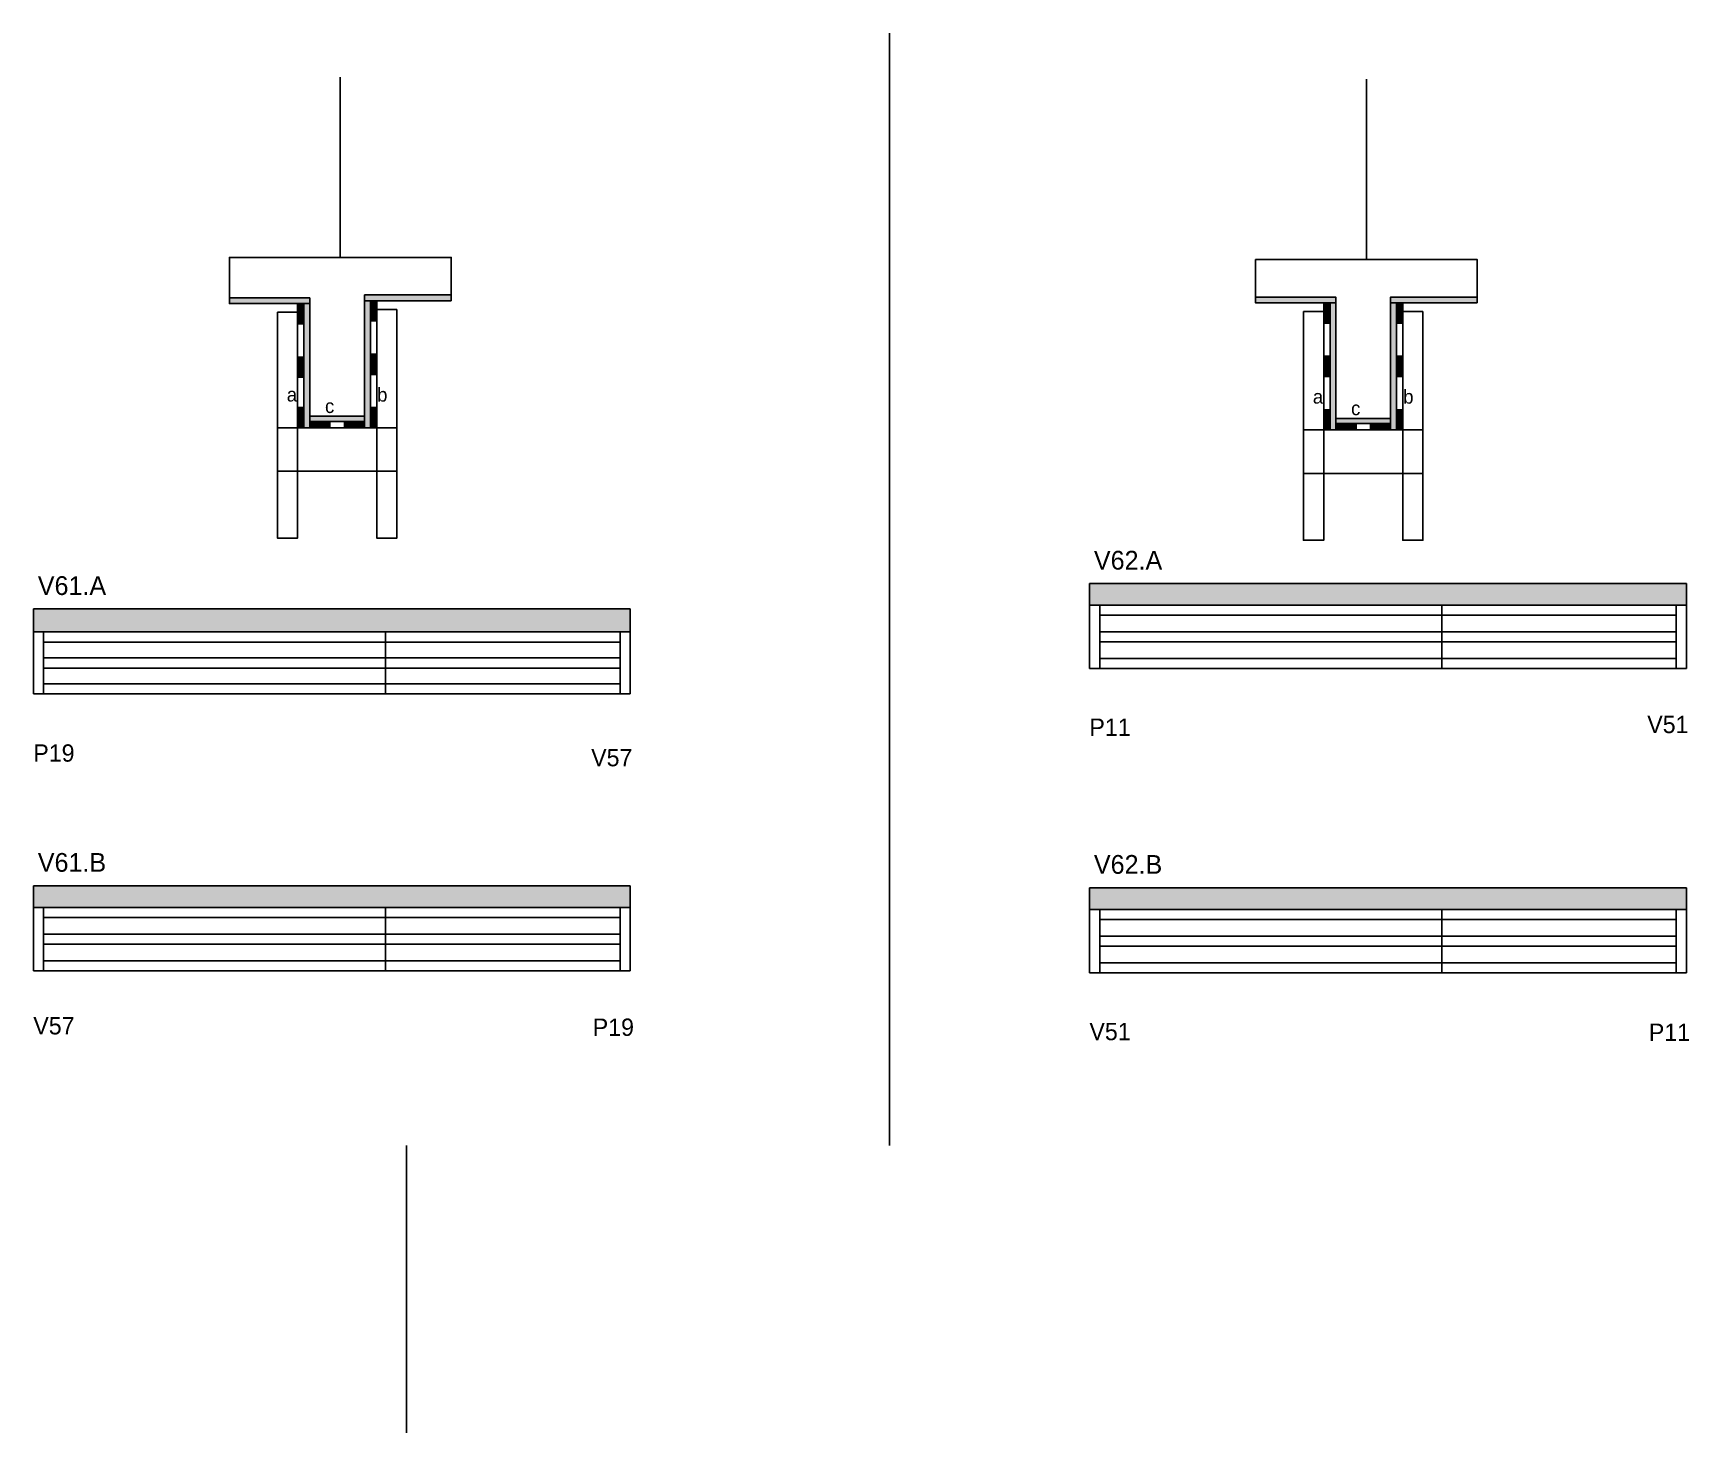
# Model space of a CAD drawing. Header units: metres. Extents: x 4315 to 5462, y 5126 to 6096.
import ezdxf

# ---------------------------------------------------------------- set-up
doc = ezdxf.new("R2010")
doc.units = ezdxf.units.M
for name, color, linetype in [('5', 7, 'Continuous'), ('CONCRETO', 7, 'Continuous'), ('COTA', 7, 'Continuous'), ('detalhes', 7, 'Continuous'), ('Hachura', 7, 'Continuous'), ('Madeira', 7, 'Continuous'), ('Painéis', 7, 'Continuous'), ('SARR_2.2x7', 7, 'Continuous'), ('SARR_3.5x7', 7, 'Continuous'), ('Texto Seção', 7, 'Continuous')]:
    doc.layers.add(name, color=color, linetype=linetype)

msp = doc.modelspace()

# ---------------------------------------------------------------- hatches: boundary and pattern name
at = {"layer": 'COTA'}
h = msp.add_hatch(color=7, dxfattribs=at)
h.dxf.hatch_style = 1
h.paths.add_polyline_path([(5460.4, 5714.6), (5046.8, 5714.6), (5046.8, 5714.6), (5047, 5699.6), (5047, 5699.6), (5460.6, 5699.6), (5460.6, 5699.6), (5460.4, 5714.6)])
h = msp.add_hatch(color=7, dxfattribs=at)
h.dxf.hatch_style = 1
h.paths.add_polyline_path([(4728.7, 5697), (4315.1, 5697), (4315.1, 5697), (4315.3, 5681), (4315.3, 5681), (4728.9, 5681), (4728.9, 5681), (4728.7, 5697)])
h = msp.add_hatch(color=7, dxfattribs=at)
h.dxf.hatch_style = 1
h.paths.add_polyline_path([(4728.7, 5505.1), (4315.1, 5505.1), (4315.1, 5505.1), (4315.3, 5490.1), (4315.3, 5490.1), (4728.9, 5490.1), (4728.9, 5490.1), (4728.7, 5505.1)])
h = msp.add_hatch(color=7, dxfattribs=at)
h.dxf.hatch_style = 1
h.paths.add_polyline_path([(5460.4, 5503.7), (5046.8, 5503.7), (5046.8, 5503.7), (5047, 5488.7), (5047, 5488.7), (5460.6, 5488.7), (5460.6, 5488.7), (5460.4, 5503.7)])
at = {"layer": 'Hachura'}
h = msp.add_hatch(color=7, dxfattribs=at)
h.dxf.hatch_style = 1
h.paths.add_polyline_path([(4506.7, 5908.5), (4506.7, 5912.5), (4506.7, 5912.5), (4451.1, 5912.5), (4451.1, 5912.5), (4451.1, 5908.5), (4451.1, 5908.5), (4506.7, 5908.5)])
h = msp.add_hatch(color=7, dxfattribs=at)
h.dxf.hatch_style = 1
h.paths.add_polyline_path([(4498.3, 5894.5), (4502.7, 5894.5), (4502.7, 5894.5), (4502.7, 5908.5), (4502.7, 5908.5), (4498.3, 5908.5), (4498.3, 5908.5), (4498.3, 5894.5)])
h = msp.add_hatch(color=7, dxfattribs=at)
h.dxf.hatch_style = 1
h.paths.add_polyline_path([(4502.7, 5910.5), (4506.7, 5910.5), (4506.7, 5910.5), (4506.7, 5822.5), (4506.7, 5822.5), (4502.7, 5822.5), (4502.7, 5822.5), (4502.7, 5910.5)])
h = msp.add_hatch(color=7, dxfattribs=at)
h.dxf.hatch_style = 1
h.paths.add_polyline_path([(4604.7, 5910.5), (4604.7, 5914.5), (4604.7, 5914.5), (4544.7, 5914.5), (4544.7, 5914.5), (4544.7, 5910.5), (4544.7, 5910.5), (4604.7, 5910.5)])
h = msp.add_hatch(color=7, dxfattribs=at)
h.dxf.hatch_style = 1
h.paths.add_polyline_path([(4548.7, 5912.5), (4544.7, 5912.5), (4544.7, 5912.5), (4544.7, 5822.5), (4544.7, 5822.5), (4548.7, 5822.5), (4548.7, 5822.5), (4548.7, 5912.5)])
h = msp.add_hatch(color=7, dxfattribs=at)
h.dxf.hatch_style = 1
h.paths.add_polyline_path([(4553.1, 5896.5), (4548.7, 5896.5), (4548.7, 5896.5), (4548.7, 5910.5), (4548.7, 5910.5), (4553.1, 5910.5), (4553.1, 5910.5), (4553.1, 5896.5)])
h = msp.add_hatch(color=7, dxfattribs=at)
h.dxf.hatch_style = 1
h.paths.add_polyline_path([(5217.6, 5909), (5217.6, 5913), (5217.6, 5913), (5162, 5913), (5162, 5913), (5162, 5909), (5162, 5909), (5217.6, 5909)])
h = msp.add_hatch(color=7, dxfattribs=at)
h.dxf.hatch_style = 1
h.paths.add_polyline_path([(5209.2, 5895), (5213.6, 5895), (5213.6, 5895), (5213.6, 5909), (5213.6, 5909), (5209.2, 5909), (5209.2, 5909), (5209.2, 5895)])
h = msp.add_hatch(color=7, dxfattribs=at)
h.dxf.hatch_style = 1
h.paths.add_polyline_path([(5213.6, 5909), (5217.6, 5909), (5217.6, 5909), (5217.6, 5821), (5217.6, 5821), (5213.6, 5821), (5213.6, 5821), (5213.6, 5909)])
h = msp.add_hatch(color=7, dxfattribs=at)
h.dxf.hatch_style = 1
h.paths.add_polyline_path([(5315.6, 5909), (5315.6, 5913), (5315.6, 5913), (5255.6, 5913), (5255.6, 5913), (5255.6, 5909), (5255.6, 5909), (5315.6, 5909)])
h = msp.add_hatch(color=7, dxfattribs=at)
h.dxf.hatch_style = 1
h.paths.add_polyline_path([(5259.6, 5911), (5255.6, 5911), (5255.6, 5911), (5255.6, 5821), (5255.6, 5821), (5259.6, 5821), (5259.6, 5821), (5259.6, 5911)])
h = msp.add_hatch(color=7, dxfattribs=at)
h.dxf.hatch_style = 1
h.paths.add_polyline_path([(5264, 5895), (5259.6, 5895), (5259.6, 5895), (5259.6, 5909), (5259.6, 5909), (5264, 5909), (5264, 5909), (5264, 5895)])
h = msp.add_hatch(color=7, dxfattribs=at)
h.dxf.hatch_style = 1
h.paths.add_polyline_path([(4498.3, 5857.5), (4502.7, 5857.5), (4502.7, 5857.5), (4502.7, 5871.5), (4502.7, 5871.5), (4498.3, 5871.5), (4498.3, 5871.5), (4498.3, 5857.5)])
h = msp.add_hatch(color=7, dxfattribs=at)
h.dxf.hatch_style = 1
h.paths.add_polyline_path([(4553.1, 5859.5), (4548.7, 5859.5), (4548.7, 5859.5), (4548.7, 5873.5), (4548.7, 5873.5), (4553.1, 5873.5), (4553.1, 5873.5), (4553.1, 5859.5)])
h = msp.add_hatch(color=7, dxfattribs=at)
h.dxf.hatch_style = 1
h.paths.add_polyline_path([(5209.2, 5858), (5213.6, 5858), (5213.6, 5858), (5213.6, 5872), (5213.6, 5872), (5209.2, 5872), (5209.2, 5872), (5209.2, 5858)])
h = msp.add_hatch(color=7, dxfattribs=at)
h.dxf.hatch_style = 1
h.paths.add_polyline_path([(5264, 5858), (5259.6, 5858), (5259.6, 5858), (5259.6, 5872), (5259.6, 5872), (5264, 5872), (5264, 5872), (5264, 5858)])
h = msp.add_hatch(color=7, dxfattribs=at)
h.dxf.hatch_style = 1
h.paths.add_polyline_path([(4498.3, 5822.5), (4502.7, 5822.5), (4502.7, 5822.5), (4502.7, 5836.5), (4502.7, 5836.5), (4498.3, 5836.5), (4498.3, 5836.5), (4498.3, 5822.5)])
h = msp.add_hatch(color=7, dxfattribs=at)
h.dxf.hatch_style = 1
h.paths.add_polyline_path([(4544.7, 5826.9), (4544.7, 5830.5), (4544.7, 5830.5), (4506.7, 5830.5), (4506.7, 5830.5), (4506.7, 5826.9), (4506.7, 5826.9), (4544.7, 5826.9)])
h = msp.add_hatch(color=7, dxfattribs=at)
h.dxf.hatch_style = 1
h.paths.add_polyline_path([(4553.1, 5822.5), (4548.7, 5822.5), (4548.7, 5822.5), (4548.7, 5836.5), (4548.7, 5836.5), (4553.1, 5836.5), (4553.1, 5836.5), (4553.1, 5822.5)])
h = msp.add_hatch(color=7, dxfattribs=at)
h.dxf.hatch_style = 1
h.paths.add_polyline_path([(5209.2, 5821), (5213.6, 5821), (5213.6, 5821), (5213.6, 5835), (5213.6, 5835), (5209.2, 5835), (5209.2, 5835), (5209.2, 5821)])
h = msp.add_hatch(color=7, dxfattribs=at)
h.dxf.hatch_style = 1
h.paths.add_polyline_path([(5255.6, 5825.4), (5255.6, 5829), (5255.6, 5829), (5217.6, 5829), (5217.6, 5829), (5217.6, 5825.4), (5217.6, 5825.4), (5255.6, 5825.4)])
h = msp.add_hatch(color=7, dxfattribs=at)
h.dxf.hatch_style = 1
h.paths.add_polyline_path([(5264, 5821), (5259.6, 5821), (5259.6, 5821), (5259.6, 5835), (5259.6, 5835), (5264, 5835), (5264, 5835), (5264, 5821)])
h = msp.add_hatch(color=7, dxfattribs=at)
h.dxf.hatch_style = 1
h.paths.add_polyline_path([(4506.7, 5822.5), (4506.7, 5826.9), (4506.7, 5826.9), (4520.7, 5826.9), (4520.7, 5826.9), (4520.7, 5822.5), (4520.7, 5822.5), (4506.7, 5822.5)])
h = msp.add_hatch(color=7, dxfattribs=at)
h.dxf.hatch_style = 1
h.paths.add_polyline_path([(4544.7, 5822.5), (4544.7, 5826.9), (4544.7, 5826.9), (4530.7, 5826.9), (4530.7, 5826.9), (4530.7, 5822.5), (4530.7, 5822.5), (4544.7, 5822.5)])
h = msp.add_hatch(color=7, dxfattribs=at)
h.dxf.hatch_style = 1
h.paths.add_polyline_path([(5217.6, 5821), (5217.6, 5825.4), (5217.6, 5825.4), (5231.6, 5825.4), (5231.6, 5825.4), (5231.6, 5821), (5231.6, 5821), (5217.6, 5821)])
h = msp.add_hatch(color=7, dxfattribs=at)
h.dxf.hatch_style = 1
h.paths.add_polyline_path([(5255.6, 5821), (5255.6, 5825.4), (5255.6, 5825.4), (5241.6, 5825.4), (5241.6, 5825.4), (5241.6, 5821), (5241.6, 5821), (5255.6, 5821)])

# ---------------------------------------------------------------- linework, layer by layer
at = {"color": 7, "lineweight": 25}
msp.add_line((4573.8, 5126), (4573.8, 5325.2), dxfattribs=at)
at = {"layer": 'CONCRETO', "color": 7, "lineweight": 25}
for points in [[(4451.1, 5912.5), (4451.1, 5940.5), (4604.7, 5940.5), (4604.7, 5914.5), (4544.7, 5914.5), (4544.7, 5830.5), (4506.7, 5830.5), (4506.7, 5912.5)], [(5162, 5913), (5162, 5939), (5315.6, 5939), (5315.6, 5913), (5255.6, 5913), (5255.6, 5829), (5217.6, 5829), (5217.6, 5913)]]:
    msp.add_lwpolyline(points, close=True, dxfattribs=at)
at = {"layer": 'COTA', "color": 7, "lineweight": 25}
for p, q in [((4908.3, 6096), (4908.3, 5325.2)), ((5047, 5699.6), (5047, 5714.6)), ((5460.5, 5714.6), (5047, 5714.6)), ((5460.5, 5714.6), (5460.5, 5699.6)), ((4315.3, 5681), (4315.3, 5697)), ((4728.8, 5697), (4315.3, 5697)), ((4728.8, 5697), (4728.8, 5681)), ((4315.3, 5490.1), (4315.3, 5505.1)), ((4728.8, 5505.1), (4315.3, 5505.1)), ((4728.8, 5505.1), (4728.8, 5490.1)), ((5047, 5488.7), (5047, 5503.7)), ((5460.5, 5503.7), (5047, 5503.7)), ((5460.5, 5503.7), (5460.5, 5488.7))]:
    msp.add_line(p, q, dxfattribs=at)
at = {"layer": 'Defpoints', "color": 7, "lineweight": 25}
for p, q in [((4527.9, 5940.5), (4527.9, 6065.5)), ((5238.8, 5939), (5238.8, 6064))]:
    msp.add_line(p, q, dxfattribs=at)
at = {"layer": 'Madeira', "color": 7, "lineweight": 25}
for points in [[(4498.3, 5894.5), (4502.7, 5894.5), (4502.7, 5908.5), (4498.3, 5908.5)], [(4553.1, 5896.5), (4548.7, 5896.5), (4548.7, 5910.5), (4553.1, 5910.5)], [(5209.2, 5895), (5213.6, 5895), (5213.6, 5909), (5209.2, 5909)], [(5264, 5895), (5259.6, 5895), (5259.6, 5909), (5264, 5909)], [(4498.3, 5857.5), (4502.7, 5857.5), (4502.7, 5871.5), (4498.3, 5871.5)], [(4553.1, 5859.5), (4548.7, 5859.5), (4548.7, 5873.5), (4553.1, 5873.5)], [(5209.2, 5858), (5213.6, 5858), (5213.6, 5872), (5209.2, 5872)], [(5264, 5858), (5259.6, 5858), (5259.6, 5872), (5264, 5872)], [(4498.3, 5822.5), (4502.7, 5822.5), (4502.7, 5836.5), (4498.3, 5836.5)], [(4553.1, 5822.5), (4548.7, 5822.5), (4548.7, 5836.5), (4553.1, 5836.5)], [(5209.2, 5821), (5213.6, 5821), (5213.6, 5835), (5209.2, 5835)], [(5264, 5821), (5259.6, 5821), (5259.6, 5835), (5264, 5835)], [(4506.7, 5822.5), (4506.7, 5826.9), (4520.7, 5826.9), (4520.7, 5822.5)], [(4544.7, 5822.5), (4544.7, 5826.9), (4530.7, 5826.9), (4530.7, 5822.5)], [(5217.6, 5821), (5217.6, 5825.4), (5231.6, 5825.4), (5231.6, 5821)], [(5255.6, 5821), (5255.6, 5825.4), (5241.6, 5825.4), (5241.6, 5821)]]:
    msp.add_lwpolyline(points, close=True, dxfattribs=at)
at = {"layer": 'Painéis', "color": 7, "lineweight": 25}
for p, q in [((5047, 5699.6), (5460.5, 5699.6)), ((5047, 5655.6), (5047, 5699.6)), ((5291, 5655.6), (5291, 5699.6)), ((5460.5, 5655.6), (5460.5, 5699.6)), ((4315.3, 5681), (4728.8, 5681)), ((4315.3, 5638), (4315.3, 5681)), ((4559.3, 5638), (4559.3, 5681)), ((4728.8, 5638), (4728.8, 5681)), ((5047, 5655.6), (5460.5, 5655.6)), ((4315.3, 5638), (4728.8, 5638)), ((4315.3, 5490.1), (4728.8, 5490.1)), ((4315.3, 5446.1), (4315.3, 5490.1)), ((4559.3, 5446.1), (4559.3, 5490.1)), ((4728.8, 5446.1), (4728.8, 5490.1)), ((5047, 5488.7), (5460.5, 5488.7)), ((5047, 5444.7), (5047, 5488.7)), ((5291, 5444.7), (5291, 5488.7)), ((5460.5, 5444.7), (5460.5, 5488.7)), ((4315.3, 5446.1), (4728.8, 5446.1)), ((5047, 5444.7), (5460.5, 5444.7))]:
    msp.add_line(p, q, dxfattribs=at)
for points in [[(4506.7, 5908.5), (4506.7, 5912.5), (4451.1, 5912.5), (4451.1, 5908.5)], [(4502.7, 5908.5), (4506.7, 5908.5), (4506.7, 5822.5), (4502.7, 5822.5)], [(4604.7, 5910.5), (4604.7, 5914.5), (4544.7, 5914.5), (4544.7, 5910.5)], [(4548.7, 5910.5), (4544.7, 5910.5), (4544.7, 5822.5), (4548.7, 5822.5)], [(5217.6, 5909), (5217.6, 5913), (5162, 5913), (5162, 5909)], [(5213.6, 5909), (5217.6, 5909), (5217.6, 5821), (5213.6, 5821)], [(5315.6, 5909), (5315.6, 5913), (5255.6, 5913), (5255.6, 5909)], [(5259.6, 5909), (5255.6, 5909), (5255.6, 5821), (5259.6, 5821)], [(4544.7, 5826.9), (4544.7, 5830.5), (4506.7, 5830.5), (4506.7, 5826.9)], [(5255.6, 5825.4), (5255.6, 5829), (5217.6, 5829), (5217.6, 5825.4)]]:
    msp.add_lwpolyline(points, close=True, dxfattribs=at)
at = {"layer": 'SARR_2.2x7', "color": 7, "lineweight": 25}
for p, q in [((5054, 5655.6), (5054, 5699.6)), ((5054, 5692.6), (5291, 5692.6)), ((5291, 5692.6), (5453.5, 5692.6)), ((5453.5, 5655.6), (5453.5, 5699.6)), ((4322.3, 5638), (4322.3, 5681)), ((4721.8, 5638), (4721.8, 5681)), ((5054, 5681.1), (5291, 5681.1)), ((5291, 5681.1), (5453.5, 5681.1)), ((4322.3, 5674), (4559.3, 5674)), ((4559.3, 5674), (4721.8, 5674)), ((5054, 5674.1), (5291, 5674.1)), ((5291, 5674.1), (5453.5, 5674.1)), ((4322.3, 5663), (4559.3, 5663)), ((4322.3, 5656), (4559.3, 5656)), ((4559.3, 5663), (4721.8, 5663)), ((4559.3, 5656), (4721.8, 5656)), ((5054, 5662.6), (5291, 5662.6)), ((5291, 5662.6), (5453.5, 5662.6)), ((4322.3, 5645), (4559.3, 5645)), ((4559.3, 5645), (4721.8, 5645)), ((4322.3, 5446.1), (4322.3, 5490.1)), ((4721.8, 5446.1), (4721.8, 5490.1)), ((5054, 5444.7), (5054, 5488.7)), ((5453.5, 5444.7), (5453.5, 5488.7)), ((4322.3, 5483.1), (4559.3, 5483.1)), ((4559.3, 5483.1), (4721.8, 5483.1)), ((5054, 5481.7), (5291, 5481.7)), ((5291, 5481.7), (5453.5, 5481.7)), ((4322.3, 5471.6), (4559.3, 5471.6)), ((4322.3, 5464.6), (4559.3, 5464.6)), ((4559.3, 5471.6), (4721.8, 5471.6)), ((4559.3, 5464.6), (4721.8, 5464.6)), ((5054, 5470.2), (5291, 5470.2)), ((5054, 5463.2), (5291, 5463.2)), ((5291, 5470.2), (5453.5, 5470.2)), ((5291, 5463.2), (5453.5, 5463.2)), ((4322.3, 5453.1), (4559.3, 5453.1)), ((4559.3, 5453.1), (4721.8, 5453.1)), ((5054, 5451.7), (5291, 5451.7)), ((5291, 5451.7), (5453.5, 5451.7))]:
    msp.add_line(p, q, dxfattribs=at)
at = {"layer": 'SARR_3.5x7', "color": 7, "lineweight": 25}
for points in [[(4484.3, 5902.5), (4498.3, 5902.5), (4498.3, 5746), (4484.3, 5746)], [(4567.1, 5904.5), (4553.1, 5904.5), (4553.1, 5746), (4567.1, 5746)], [(5195.2, 5903), (5209.2, 5903), (5209.2, 5744.5), (5195.2, 5744.5)], [(5278, 5903), (5264, 5903), (5264, 5744.5), (5278, 5744.5)], [(4484.3, 5822.5), (4567.1, 5822.5), (4567.1, 5792.4), (4484.3, 5792.4)], [(5195.2, 5821), (5278, 5821), (5278, 5790.9), (5195.2, 5790.9)]]:
    msp.add_lwpolyline(points, close=True, dxfattribs=at)

# ---------------------------------------------------------------- texts
at = {"layer": '5', "color": 7, "lineweight": 25}
for s, p in [('V51', (5433.4, 5610.9)), ('P11', (5046.9, 5609)), ('P19', (4315.2, 5591.1)), ('V57', (4701.7, 5587.9)), ('V57', (4315.2, 5402.1)), ('P19', (4702.8, 5401.1)), ('V51', (5046.9, 5398.1)), ('P11', (5434.5, 5397.6))]:
    msp.add_text(s, height=12, dxfattribs=at).set_placement(p)
at = {"layer": 'detalhes', "color": 7, "lineweight": 25}
for s, p in [('b', (4553.4, 5840.6)), ('a', (4490.8, 5840.7)), ('c', (4517.3, 5832.7)), ('a', (5201.7, 5839.2)), ('b', (5264.3, 5839.2)), ('c', (5228.2, 5831.2))]:
    msp.add_text(s, height=9.6, dxfattribs=at).set_placement(p)
at = {"layer": 'Texto Seção', "color": 7, "lineweight": 25}
for s, p in [('V62.A', (5050, 5724.2)), ('V61.A', (4318.3, 5706.6)), ('V61.B', (4318.3, 5514.8)), ('V62.B', (5050, 5513.4))]:
    msp.add_text(s, height=13, dxfattribs=at).set_placement(p)

doc.saveas('drawing.dxf')
